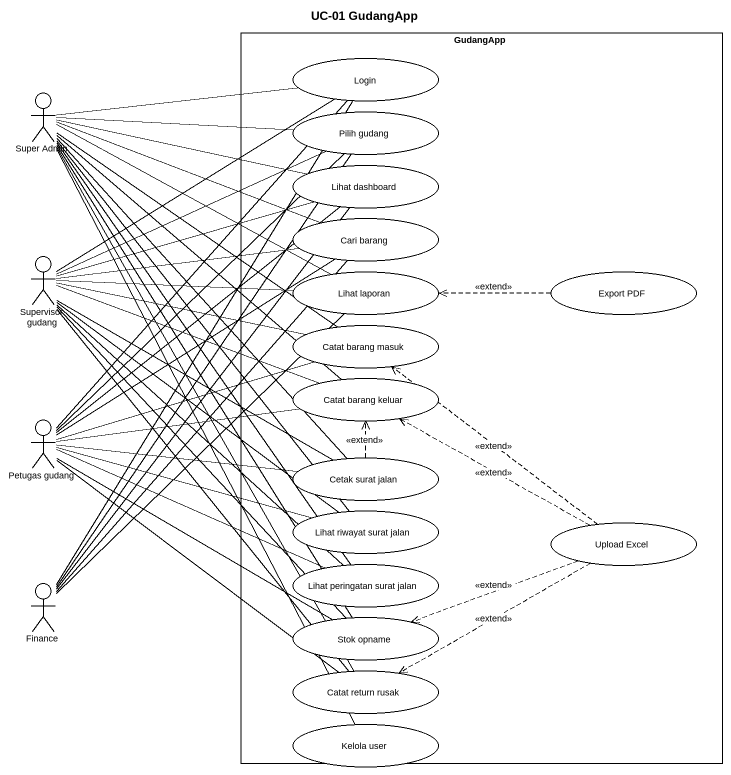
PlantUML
@startuml
title UC-01 GudangApp
rectangle GudangApp {
  usecase Login
  usecase "Pilih gudang" as Pilih_gudang
  usecase "Lihat dashboard" as Lihat_dashboard
  usecase "Cari barang" as Cari_barang
  usecase "Lihat laporan" as Lihat_laporan
  usecase "Export PDF" as Export_PDF
  usecase "Catat barang masuk" as Catat_barang_masuk
  usecase "Catat barang keluar" as Catat_barang_keluar
  usecase "Cetak surat jalan" as Cetak_surat_jalan
  usecase "Lihat riwayat surat jalan" as Lihat_riwayat_surat_jalan
  usecase "Upload Excel" as Upload_Excel
  usecase "Lihat peringatan surat jalan" as Lihat_peringatan_surat_jalan
  usecase "Stok opname" as Stok_opname
  usecase "Catat return rusak" as Catat_return_rusak
}
actor "Super Admin" as Super_Admin
actor "Supervisor gudang" as Supervisor_gudang
actor "Petugas gudang" as Petugas_gudang
actor Finance
usecase "Kelola user" as Kelola_user
Super_Admin -right- Login
Super_Admin -right- Pilih_gudang
Super_Admin -right- Lihat_dashboard
Super_Admin -right- Cari_barang
Super_Admin -right- Lihat_laporan
Super_Admin -- Catat_barang_masuk
Super_Admin -- Catat_barang_keluar
Super_Admin -- Cetak_surat_jalan
Super_Admin -- Lihat_riwayat_surat_jalan
Super_Admin -- Lihat_peringatan_surat_jalan
Super_Admin -- Stok_opname
Super_Admin -- Catat_return_rusak
Super_Admin -- Kelola_user
Supervisor_gudang -up- Login
Supervisor_gudang -right- Pilih_gudang
Supervisor_gudang -right- Lihat_dashboard
Supervisor_gudang -right- Cari_barang
Supervisor_gudang -right- Lihat_laporan
Supervisor_gudang -right- Catat_barang_masuk
Supervisor_gudang -right- Catat_barang_keluar
Supervisor_gudang -right- Cetak_surat_jalan
Supervisor_gudang -- Lihat_riwayat_surat_jalan
Supervisor_gudang -- Lihat_peringatan_surat_jalan
Supervisor_gudang -- Stok_opname
Supervisor_gudang -- Catat_return_rusak
Export_PDF .left.> Lihat_laporan : <<extend>>
Petugas_gudang -up- Login
Petugas_gudang -up- Pilih_gudang
Petugas_gudang -up- Lihat_dashboard
Petugas_gudang -up- Cari_barang
Petugas_gudang -right- Catat_barang_masuk
Petugas_gudang -right- Catat_barang_keluar
Petugas_gudang -right- Cetak_surat_jalan
Petugas_gudang -right- Lihat_riwayat_surat_jalan
Petugas_gudang -right- Lihat_peringatan_surat_jalan
Petugas_gudang -right- Stok_opname
Petugas_gudang -- Catat_return_rusak
Cetak_surat_jalan .up.> Catat_barang_keluar : <<extend>>
Upload_Excel .up.> Catat_barang_masuk : <<extend>>
Upload_Excel .left.> Catat_barang_keluar : <<extend>>
Upload_Excel .left.> Stok_opname : <<extend>>
Upload_Excel .left.> Catat_return_rusak : <<extend>>
Finance -up- Login
Finance -up- Pilih_gudang
Finance -up- Lihat_dashboard
Finance -up- Cari_barang
Finance -up- Lihat_laporan
@enduml
